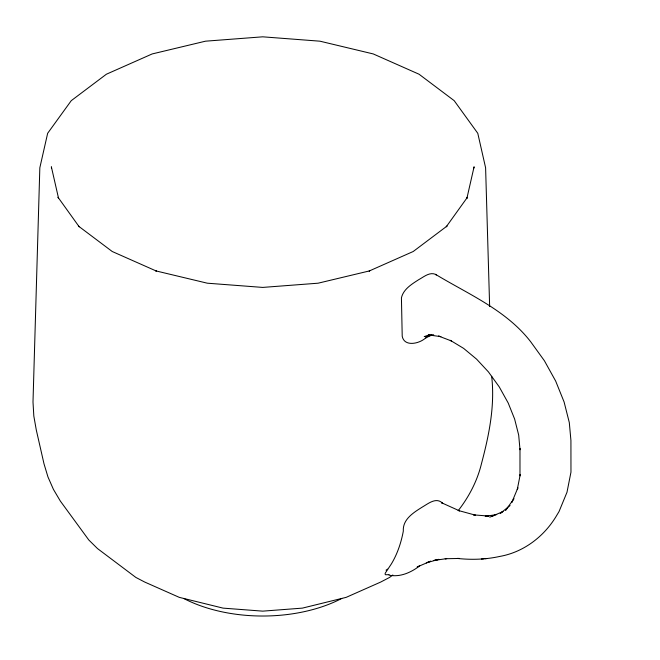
<?xml version="1.0" encoding="UTF-8"?>
<svg xmlns="http://www.w3.org/2000/svg" width="660" height="660" viewBox="0 0 660 660"><rect width="100%" height="100%" fill="white"/><g stroke="black" fill="none" stroke-linecap="round" stroke-linejoin="round"><path stroke-width="0.99" d="M473.921 168.011L474.086 166.782L466.884 198.363L467.412 197.29L446.242 226.801L447.018 226.066L413.201 251.51L369.121 271.037L369.715 270.856L318.103 283.198L262.721 287.413L207.331 283.198L155.719 270.856L156.313 271.037L112.233 251.51L78.416 226.066L79.192 226.801L58.022 197.29L58.559 198.363L51.356 166.782L51.513 168.011M488.582 516.054L473.476 514.866L475.307 515.13L458.081 510.428L459.558 510.873L441.614 502.788L442.695 503.374C436.507 496.815 428.521 503.423 422.73 506.806C414.01 512.275 402.517 519.115 403.318 531.086A180.873 104.428 60 0 1 391.339 563.97L385.374 572.971A20.345 3.968 -30.4 0 0 385.671 574.761L389.111 574.629M512.803 500.494L511.863 502.293L517.902 487.781L517.291 489.439L520.253 474.466L519.981 475.885L519.981 448.585L520.014 449.749L518.678 435.055L514.627 419.042L508.216 403.046L499.265 386.917L488.433 371.902L476.569 359.131L463.609 348.364L450.302 340.329L451.423 340.939L438.553 336.055L440.113 336.526M458.494 510.271C469.153 496.51 477.304 480.793 481.429 463.832C489.002 435.27 495.066 406.024 491.683 376.324M514.033 498.688L505.56 510.312L507.094 508.456M426.541 337.07C420.808 343.456 404.341 347.647 402.212 336.229L401.428 297.833C403.351 289.228 411.799 284.097 418.729 279.667C423.736 276.961 429.561 271.763 435.55 274.362C468.773 294.434 506.319 310.192 530.706 341.789L544.393 360.739L555.679 381.092L564.102 401.989L569.299 422.548L570.925 440.443L570.966 472.123L566.998 492.228L559.045 511.541L556.867 515.155C544.624 536.135 523.933 552.131 499.851 556.413C485.9 559.507 471.463 559.977 457.281 558.426L459.36 558.459L445.178 558.731L446.696 558.599M510.081 505.535L500.206 513.455L502.384 511.813M392.824 574.992L389.598 577.417L380.729 582.046L346.162 597.358L302.387 608.124L262.721 611.143L223.047 608.124L179.273 597.358L144.705 582.046L135.836 577.417L97.499 548.567L88.795 539.979L60.365 501.105L53.419 489.365L47.949 476.908L44.005 463.832L36.292 429.998L33.825 416.064L33 402.006L39.831 167.78L47.652 133.295L71.263 100.658L106.392 74.217L152.179 53.938L205.499 41.184L262.721 36.82L319.935 41.184L373.255 53.938L419.042 74.217L454.179 100.658L477.782 133.295L485.603 167.78L489.646 306.471M386.017 570.166L387.676 569.151M425.89 337.969L431.739 334.851M430.477 561.256L417.145 566.981L419.686 565.9C410.99 572.517 400.117 577.459 388.987 575.14M489.769 517.192L503.118 511.5M430.534 561.231L426.327 562.815L438.916 559.342L434.016 560.431L446.498 558.673M492.286 516.12L494.802 515.254M428.365 335.676L424.24 336.55L433.554 335.148M496.741 514.602L485.215 516.293L488.887 516.12M481.42 559.028L483.697 558.83M484.918 558.715L487.212 558.517M433.736 335.074L428.191 334.892L440.905 336.641M435.55 274.362L436.252 275.08M341.756 598.447A117.818 68.021 0 0 1 183.686 598.447"/></g></svg>
